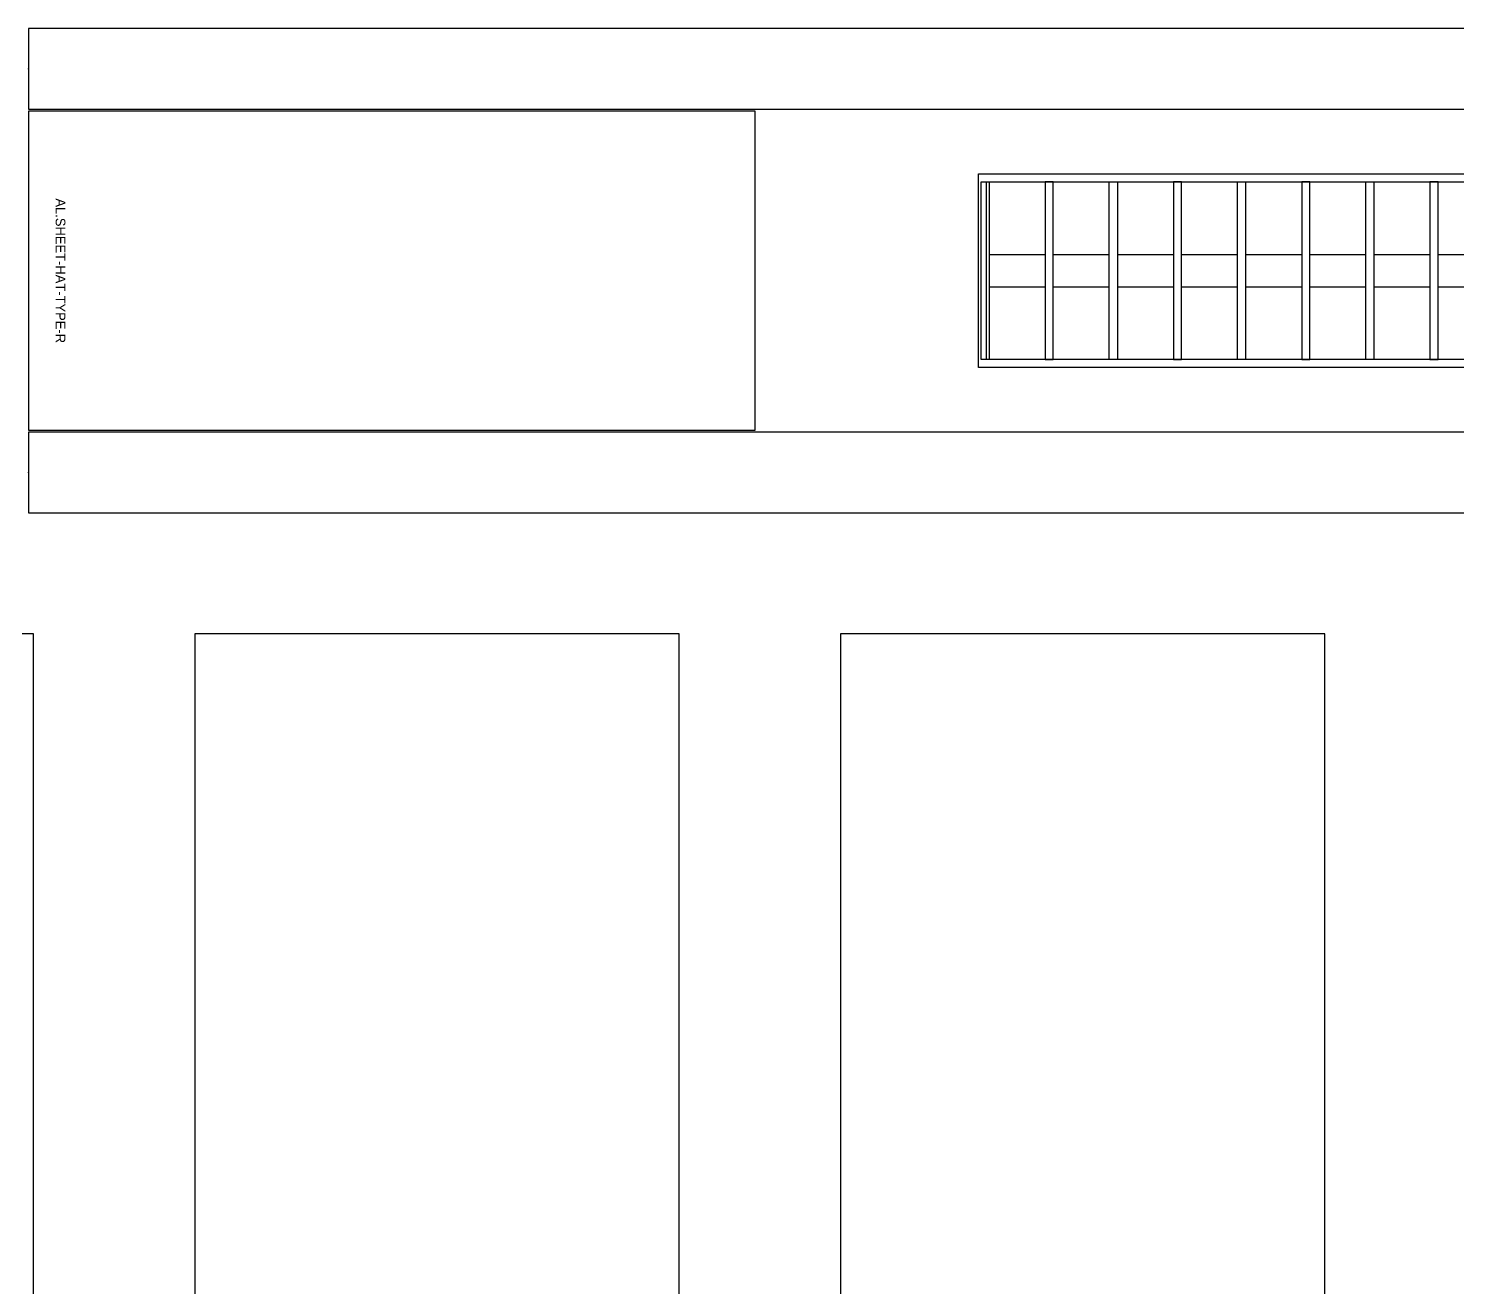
# Model space of a CAD drawing. Header units: millimetres. Extents: x -794334 to -714814, y -17806 to 22403.
# Drawn here: x -755134 to -754249, y -3201 to -2421 of the extents above; entities that cross this region are included whole.
import ezdxf
from ezdxf.enums import TextEntityAlignment as Align
from ezdxf.xclip import XClip

# ---------------------------------------------------------------- set-up
doc = ezdxf.new("R2010")
doc.units = ezdxf.units.MM
doc.header["$XCLIPFRAME"] = 0
for name, color, linetype in [('000 - WIPEOUT', 250, 'Continuous'), ('001 - ASCESSORIES', 251, 'Continuous'), ('A04_TUBE SERIES', 2, 'Continuous'), ('A11_ALU.SOLID SHEET', 2, 'Continuous')]:
    doc.layers.add(name, color=color, linetype=linetype)

# ---------------------------------------------------------------- blocks, each defined once
blk = doc.blocks.new('*U1071')
at = {"layer": 'A11_ALU.SOLID SHEET', "color": 0}
blk.add_lwpolyline([(450, -98.8), (450, 98.8), (0, 98.8), (0, -98.8)], close=True, dxfattribs=at)
at = {"layer": 'Defpoints', "color": 250}
blk.add_point((0, 0), dxfattribs=at)
blk.add_text('AL.SHEET-HAT-TYPE-R', height=6, rotation=270, dxfattribs=at).set_placement((15, 0), align=Align.BOTTOM_CENTER)
blk = doc.blocks.new('*U1037')
at = {"color": 1}
blk.add_wipeout([(600, -60), (-600, -60), (-600, 60), (600, 60)], dxfattribs=at).dxf.layer = '000 - WIPEOUT'
at = {"layer": '001 - ASCESSORIES', "color": 0}
blk.add_lwpolyline([(600, -60), (-600, -60), (-600, 60), (600, 60)], close=True, dxfattribs=at)
at = {"layer": '001 - ASCESSORIES'}
for points in [[(-593.5, -55), (-598.5, -55), (-598.5, 55), (-593.5, 55)], [(595, -55), (-595, -55), (-595, 55), (595, 55)], [(-558.77, -55), (-553.77, -55), (-553.77, 55), (-558.77, 55)], [(-514.03, -55), (-519.03, -55), (-519.03, 55), (-514.03, 55)], [(-479.3, -55), (-474.3, -55), (-474.3, 55), (-479.3, 55)], [(-434.57, -55), (-439.57, -55), (-439.57, 55), (-434.57, 55)], [(-399.83, -55), (-394.83, -55), (-394.83, 55), (-399.83, 55)], [(-355.1, -55), (-360.1, -55), (-360.1, 55), (-355.1, 55)], [(-320.37, -55), (-315.37, -55), (-315.37, 55), (-320.37, 55)]]:
    blk.add_lwpolyline(points, close=True, dxfattribs=at)
for points in [[(-593.5, 10), (-558.77, 10)], [(-553.77, 10), (-519.03, 10)], [(-514.03, 10), (-479.3, 10)], [(-474.3, 10), (-439.57, 10)], [(-434.57, 10), (-399.83, 10)], [(-394.83, 10), (-360.1, 10)], [(-355.1, 10), (-320.37, 10)], [(-315.37, 10), (-280.63, 10)], [(-593.5, -10), (-558.77, -10)], [(-553.77, -10), (-519.03, -10)], [(-514.03, -10), (-479.3, -10)], [(-474.3, -10), (-439.57, -10)], [(-434.57, -10), (-399.83, -10)], [(-394.83, -10), (-360.1, -10)], [(-355.1, -10), (-320.37, -10)], [(-315.37, -10), (-280.63, -10)]]:
    blk.add_lwpolyline(points, dxfattribs=at)
blk = doc.blocks.new('*U1081')
blk.add_attdef('EXTR.OVL-LENGTH_', (-25, -59.09), '', height=5)
blk.add_wipeout([(-25, 0), (25, 0), (25, 9303), (-25, 9303)]).dxf.layer = '000 - WIPEOUT'
blk.add_point((0, 0))
at = {"layer": 'A04_TUBE SERIES', "color": 0}
blk.add_lwpolyline([(-25, 0), (25, 0), (25, 9303), (-25, 9303)], close=True, dxfattribs=at)
blk = doc.blocks.new('*U1240')
at = {"color": 3}
for points in [[(-437.5, -8650), (437.5, -8650), (437.5, -8950), (-437.5, -8950)], [(-437.5, -9050), (437.5, -9050), (437.5, -9350), (-437.5, -9350)], [(-437.5, -9450), (437.5, -9450), (437.5, -9750), (-437.5, -9750)]]:
    blk.add_wipeout(points, dxfattribs=at).dxf.layer = '000 - WIPEOUT'
at = {"layer": 'A11_ALU.SOLID SHEET', "color": 0, "linetype": 'ByBlock'}
for points in [[(-437.5, -8950), (437.5, -8950), (437.5, -8650), (-437.5, -8650)], [(-437.5, -9350), (437.5, -9350), (437.5, -9050), (-437.5, -9050)], [(-437.5, -9750), (437.5, -9750), (437.5, -9450), (-437.5, -9450)]]:
    blk.add_lwpolyline(points, close=True, dxfattribs=at)
blk = doc.blocks.new('*U1630')
for name, p in [('*U1071', (-10453, -6150.5)), ('*U1037', (-9264.5, -6150.5))]:
    blk.add_blockref(name, p)
at = {"layer": 'A11_ALU.SOLID SHEET', "color": 0, "linetype": 'ByBlock', "rotation": 90}
blk.add_blockref('*U1240', (-19400, -6813), dxfattribs=at)
at = {"layer": 'A04_TUBE SERIES', "color": 0, "linetype": 'ByBlock', "rotation": 270}
for p in [(-10453, -6025.5), (-10453, -6275.5)]:
    blk.add_blockref('*U1081', p, dxfattribs=at)

msp = doc.modelspace()

# ---------------------------------------------------------------- block references
at = {"layer": 'A11_ALU.SOLID SHEET'}
ref = msp.add_blockref('*U1630', (-744681.24, 3579.02), dxfattribs=at)
XClip(ref).set_block_clipping_path([(-45802.4668593339, -9620.0029952967), (23702.8690583039, 10334.9999958097)])

doc.saveas('drawing.dxf')
